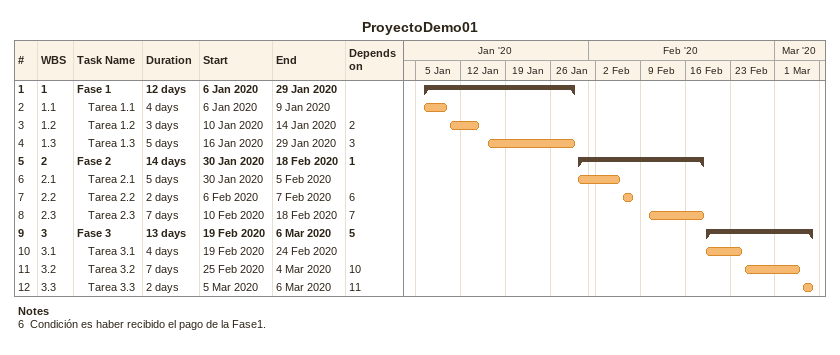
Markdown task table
ProyectoDemo01

| ID | WBS | Task | Duration | Start | Finish | Predecessors |
|---|---|---|---|---|---|---|
| 1 | 1 | **Fase 1** | 12d | 2020-01-06 | 2020-01-29 |  |
| 2 | 1.1 | Tarea 1.1 | 4d | 2020-01-06 | 2020-01-09 |  |
| 3 | 1.2 | Tarea 1.2 | 3d | 2020-01-10 | 2020-01-14 | 2 |
| 4 | 1.3 | Tarea 1.3 | 5d | 2020-01-16 | 2020-01-29 | 3 |
| 5 | 2 | **Fase 2** | 14d | 2020-01-30 | 2020-02-18 | 1 |
| 6 | 2.1 | Tarea 2.1 | 5d | 2020-01-30 | 2020-02-05 |  |
| 7 | 2.2 | Tarea 2.2 | 2d | 2020-02-06 | 2020-02-07 | 6 |
| 8 | 2.3 | Tarea 2.3 | 7d | 2020-02-10 | 2020-02-18 | 7 |
| 9 | 3 | **Fase 3** | 13d | 2020-02-19 | 2020-03-06 | 5 |
| 10 | 3.1 | Tarea 3.1 | 4d | 2020-02-19 | 2020-02-24 |  |
| 11 | 3.2 | Tarea 3.2 | 7d | 2020-02-25 | 2020-03-04 | 10 |
| 12 | 3.3 | Tarea 3.3 | 2d | 2020-03-05 | 2020-03-06 | 11 |

Notes
- 6: Condición es haber recibido el pago de la Fase1.
